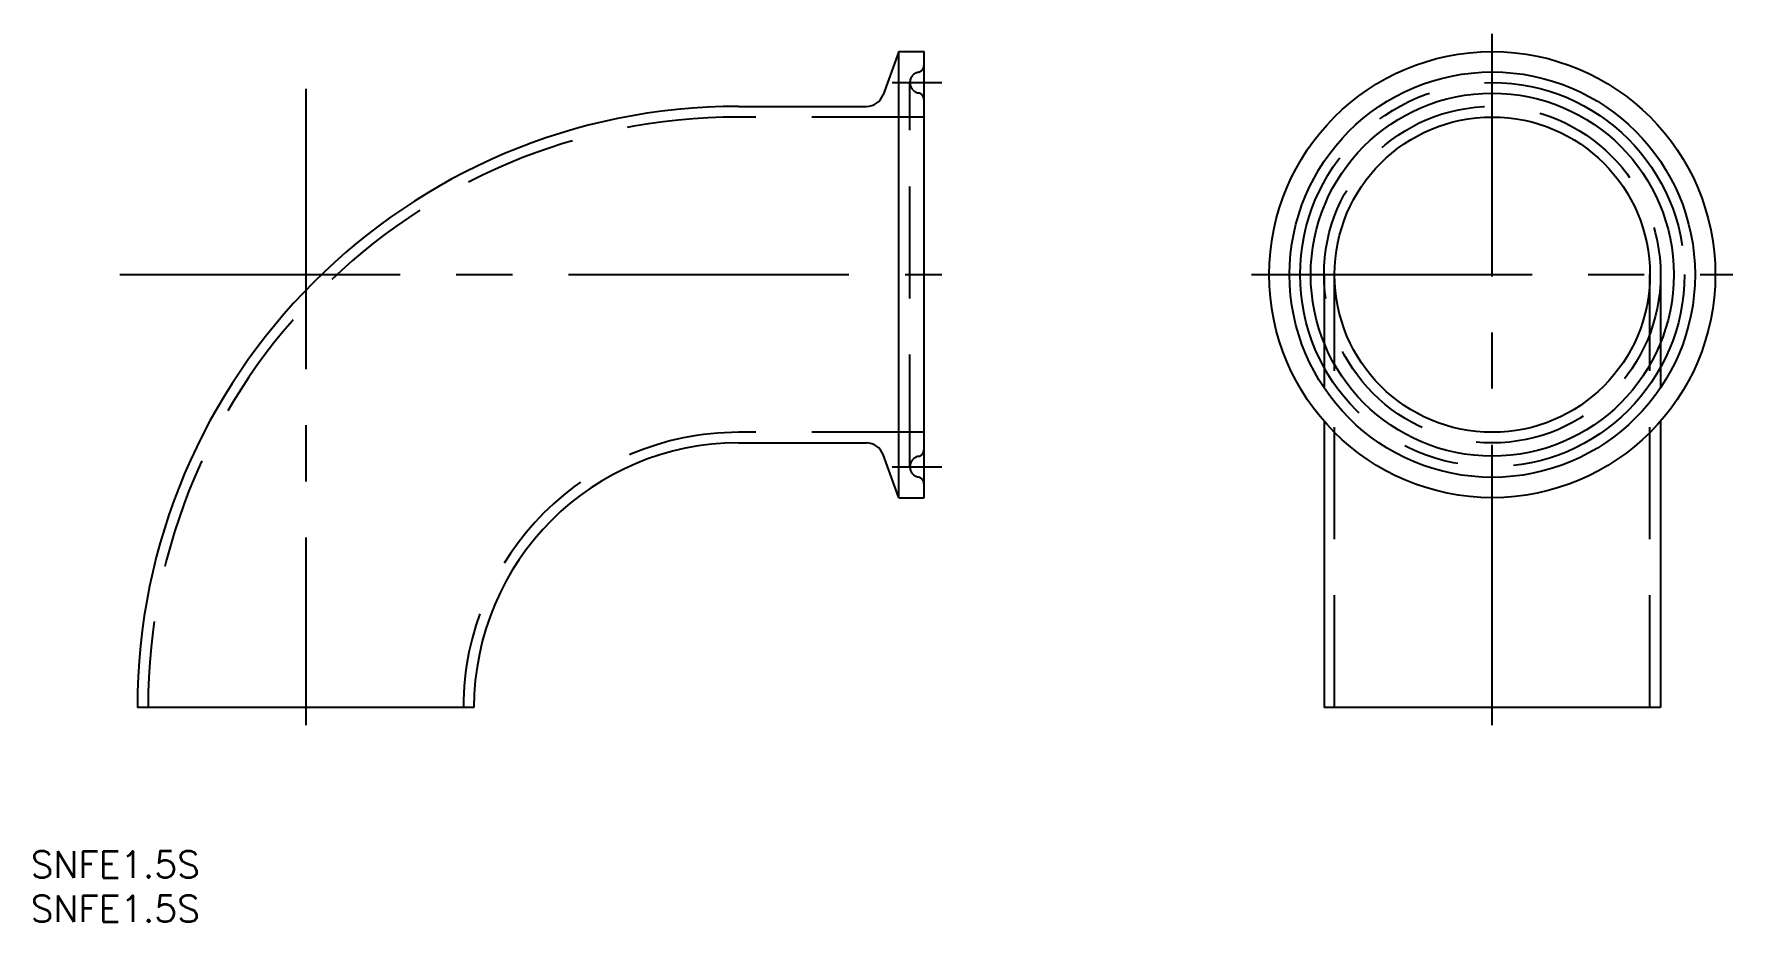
# Model space of a CAD drawing. Extents: x -31 to 162, y -24 to 76.
import ezdxf

# ---------------------------------------------------------------- set-up
doc = ezdxf.new("R2010")
doc.units = 0
doc.linetypes.add('CENTER', pattern=[50.8, 31.75, -6.35, 6.35, -6.35])
doc.linetypes.add('DASHED', pattern=[19.05, 12.7, -6.35])
doc.layers.get('0').update_dxf_attribs({"linetype": 'CONTINUOUS'})
doc.layers.add('CENTER', color=1, linetype='CENTER')
doc.styles.get("Standard").update_dxf_attribs({"font": 'txt.shx', "height": 3, "bigfont": 'bigfont.shx'})

msp = doc.modelspace()

# ---------------------------------------------------------------- linework, layer by layer
at = {"color": 7, "linetype": 'CONTINUOUS'}
for p, q in [((67.15, 74.25), (65.37, 69.37)), ((67.15, 23.75), (67.15, 74.25)), ((67.15, 74.25), (70, 74.25)), ((70, 23.75), (70, 74.25)), ((49, 68.05), (63.49, 68.05)), ((115.28, 32.43), (115.28, 0)), ((153.38, 32.43), (153.38, 0)), ((49, 29.95), (63.49, 29.95)), ((67.15, 23.75), (65.37, 28.63)), ((67.15, 23.75), (70, 23.75)), ((19.05, 0), (-19.05, 0)), ((153.38, 0), (115.28, 0))]:
    msp.add_line(p, q, dxfattribs=at)
at = {"color": 3, "linetype": 'DASHED'}
for p, q in [((68.4, 27.25), (68.4, 70.75)), ((70, 66.85), (49, 66.85)), ((115.28, 49), (115.28, 32.43)), ((116.48, 0), (116.48, 49)), ((152.18, 0), (152.18, 49)), ((153.38, 49), (153.38, 32.43)), ((70, 31.15), (49, 31.15))]:
    msp.add_line(p, q, dxfattribs=at)
at = {"color": 7, "linetype": 'CONTINUOUS'}
for radius in [25.25, 22.95, 20.55, 17.85]:
    msp.add_circle((134.33, 49), radius, dxfattribs=at)
at = {"color": 3, "linetype": 'DASHED'}
msp.add_circle((134.33, 49), 19.05, dxfattribs=at)
for centre, radius, start, end in [((69.6, 70.75), 1.2, 101.537, 258.463), ((69.2, 72.71), 0.8, 281.537, 0), ((69.2, 68.79), 0.8, 0, 78.463), ((49, 0), 66.85, 90, 180), ((49, 0), 31.15, 90, 180), ((69.2, 29.21), 0.8, 281.537, 0), ((69.6, 27.25), 1.2, 101.537, 258.463), ((69.2, 25.29), 0.8, 0, 78.463)]:
    msp.add_arc(centre, radius, start, end, dxfattribs=at)
at = {"color": 7, "linetype": 'CONTINUOUS'}
for centre, radius, start, end in [((63.49, 70.05), 2, 270, 340), ((49, 0), 68.05, 90, 180), ((49, 0), 29.95, 90, 180), ((63.49, 27.95), 2, 20, 90)]:
    msp.add_arc(centre, radius, start, end, dxfattribs=at)
at = {"layer": 'CENTER', "color": 1, "linetype": 'CENTER'}
for p, q in [((134.33, -2), (134.33, 76.25)), ((0, 70.05), (0, -2)), ((66.4, 70.75), (72, 70.75)), ((-21.05, 49), (72, 49)), ((107.08, 49), (161.58, 49)), ((66.4, 27.25), (72, 27.25))]:
    msp.add_line(p, q, dxfattribs=at)
msp.add_circle((134.33, 49), 21.75, dxfattribs=at)

# ---------------------------------------------------------------- texts
at = {"color": 7, "linetype": 'CONTINUOUS'}
for p in [(-31.14, -19.29), (-31.14, -24.29)]:
    msp.add_text('SNFE1.5S', height=3, dxfattribs=at).set_placement(p)

doc.saveas('drawing.dxf')
